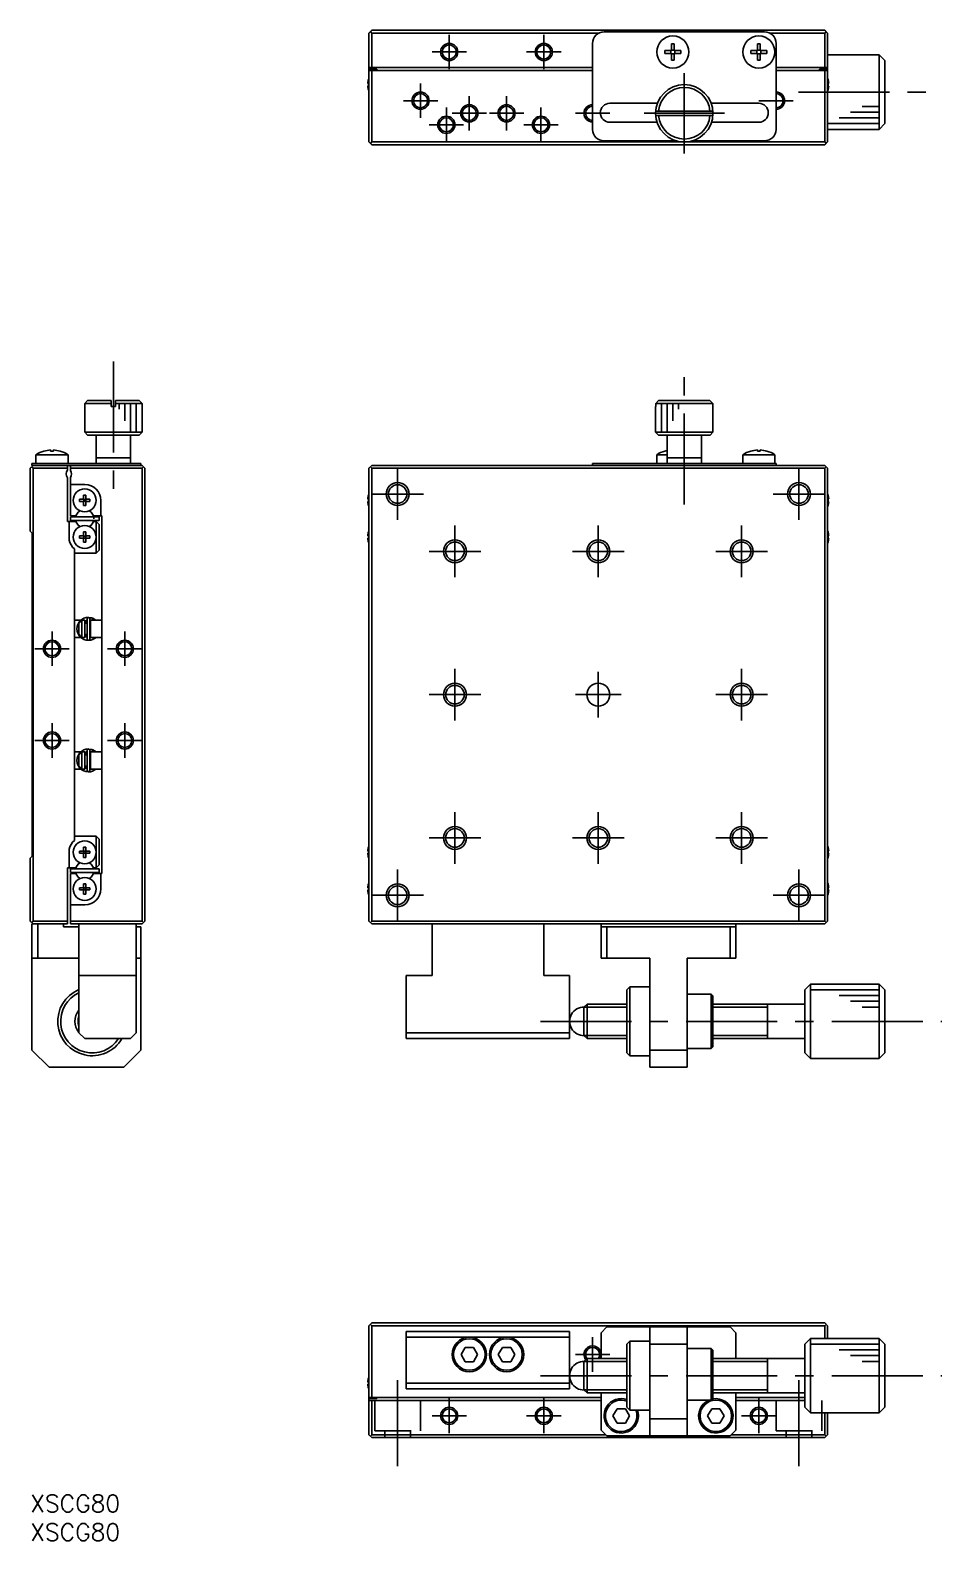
# Model space of a CAD drawing. Extents: x 0 to 332, y -8 to 256.
# Drawn here: x 0 to 159, y -8 to 255.5 of the extents above; entities that cross this region are included whole.
import ezdxf

# ---------------------------------------------------------------- set-up
doc = ezdxf.new("R2010")
doc.units = 0
doc.header["$LTSCALE"] = 0.5
doc.linetypes.add('CENTER', pattern=[50.8, 31.75, -6.35, 6.35, -6.35])
doc.linetypes.add('DASHED', pattern=[19.05, 12.7, -6.35])
for name, color, linetype in [('MSM_CENTER', 1, 'CENTER'), ('MSM_CONTINUOUS', 7, 'CONTINUOUS'), ('MSM_DASHED', 4, 'DASHED'), ('MSM_NARROW', 5, 'CONTINUOUS'), ('MSM_PART_NUMBER', 7, 'CONTINUOUS')]:
    doc.layers.add(name, color=color, linetype=linetype)
doc.styles.get("Standard").update_dxf_attribs({"font": 'txt.shx', "height": 3, "bigfont": 'bigfont.shx'})

# ---------------------------------------------------------------- blocks, each defined once
blk = doc.blocks.new('*U2')
at = {"layer": 'MSM_PART_NUMBER'}
blk.add_text('XSCG80', height=3, dxfattribs=at).set_placement((0, -3))
blk = doc.blocks.new('*U3')
at = {"layer": 'MSM_PART_NUMBER'}
blk.add_text('XSCG80', height=3, dxfattribs=at).set_placement((0, -8))

msp = doc.modelspace()

# ---------------------------------------------------------------- linework, layer by layer
at = {"layer": 'MSM_CENTER'}
for p, q in [((73.072193, 248.745428), (73.072193, 254.745427)), ((89.572193, 248.745428), (89.572193, 254.745427)), ((76.072192, 251.745428), (70.072193, 251.745428)), ((92.572192, 251.745428), (86.572193, 251.745428)), ((114.072192, 234.045428), (114.072192, 248.045428)), ((68.072193, 240.245428), (68.072193, 246.245427)), ((130.072192, 246.245429), (130.072192, 240.245427)), ((71.072192, 243.245428), (65.072193, 243.245428)), ((76.572193, 238.045428), (76.572193, 244.045427)), ((83.072193, 238.045428), (83.072193, 244.045427)), ((98.072193, 238.045428), (98.072193, 244.045427)), ((133.072194, 243.245428), (127.072191, 243.245428)), ((133.977262, 244.745428), (158.977262, 244.745428)), ((72.572193, 236.045428), (72.572193, 242.045427)), ((79.572192, 241.045428), (73.572193, 241.045428)), ((86.072192, 241.045428), (80.072193, 241.045428)), ((89.072193, 236.045428), (89.072193, 242.045427)), ((101.072192, 241.045428), (95.072193, 241.045428)), ((107.072192, 241.045428), (121.072192, 241.045428)), ((75.572192, 239.045428), (69.572193, 239.045428)), ((92.072192, 239.045428), (86.072193, 239.045428)), ((14.5, 197.772714), (14.5, 172.772714)), ((114.072192, 172.772714), (114.072192, 197.772714)), ((64.072194, 170.122709), (64.072194, 179.122712)), ((134.07219, 170.122709), (134.07219, 179.122712)), ((59.572192, 174.622712), (68.572194, 174.622712)), ((129.572188, 174.622712), (138.572193, 174.622712)), ((74.072194, 160.122708), (74.072194, 169.12271)), ((99.072192, 160.122708), (99.072192, 169.12271)), ((124.07219, 160.122708), (124.07219, 169.12271)), ((69.572192, 164.62271), (78.572194, 164.62271)), ((94.57219, 164.62271), (103.572192, 164.62271)), ((119.572188, 164.62271), (128.57219, 164.62271)), ((3.8, 150.622715), (3.8, 144.622714)), ((16.5, 150.622715), (16.5, 144.622714)), ((0.799999, 147.622714), (6.800001, 147.622714)), ((13.499999, 147.622714), (19.500001, 147.622714)), ((74.072194, 135.122712), (74.072194, 144.122714)), ((99.072192, 135.622714), (99.072192, 143.622714)), ((124.07219, 135.122712), (124.07219, 144.122714)), ((69.572192, 139.622714), (78.572194, 139.622714)), ((95.072192, 139.622714), (103.072192, 139.622714)), ((119.572188, 139.622714), (128.57219, 139.622714)), ((3.799998, 128.622715), (3.8, 134.622716)), ((16.499998, 128.622715), (16.5, 134.622716)), ((0.799998, 131.622716), (6.8, 131.622715)), ((13.499998, 131.622716), (19.5, 131.622715)), ((74.072194, 110.122714), (74.072194, 119.122716)), ((99.072192, 110.122714), (99.072192, 119.122716)), ((124.07219, 110.122714), (124.07219, 119.122716)), ((69.572192, 114.622716), (78.572194, 114.622716)), ((94.57219, 114.622716), (103.572192, 114.622716)), ((119.572188, 114.622716), (128.57219, 114.622716)), ((64.072194, 100.122708), (64.072194, 109.12271)), ((134.07219, 100.122708), (134.07219, 109.12271)), ((59.572192, 104.62271), (68.572194, 104.62271)), ((129.572188, 104.62271), (138.572193, 104.62271)), ((88.977262, 82.622714), (158.977262, 82.622714)), ((98.072193, 21.5), (98.072193, 27.499999)), ((101.072192, 24.5), (95.072193, 24.5)), ((64.072192, 20), (64.072192, 5)), ((88.977262, 20.8), (158.977262, 20.8)), ((134.072192, 20), (134.072192, 5)), ((73.072193, 10.8), (73.072193, 16.799999)), ((89.572193, 10.8), (89.572193, 16.799999)), ((127.072193, 10.8), (127.072193, 16.799999)), ((76.072192, 13.8), (70.072193, 13.8)), ((92.572192, 13.8), (86.572193, 13.8)), ((130.072192, 13.8), (124.072193, 13.8))]:
    msp.add_line(p, q, dxfattribs=at)
at = {"layer": 'MSM_CONTINUOUS'}
for p, q in [((59.072192, 255.045428), (59.572192, 255.545428)), ((59.072192, 236.045428), (59.072192, 255.045428)), ((59.572192, 255.045428), (59.322192, 255.295428)), ((59.572192, 255.545428), (138.572192, 255.545428)), ((59.572192, 255.045428), (59.572192, 249.045428)), ((99.200412, 255.045428), (59.572192, 255.045428)), ((98.072192, 253.245428), (98.072192, 238.245428)), ((128.072192, 255.245428), (100.072192, 255.245428)), ((111.812192, 253.144567), (112.332192, 253.144567)), ((111.812192, 252.005428), (111.812192, 253.144567)), ((112.332192, 253.144567), (112.332192, 252.005428)), ((126.812192, 253.144567), (127.332192, 253.144567)), ((126.812192, 252.005428), (126.812192, 253.144567)), ((127.332192, 253.144567), (127.332192, 252.005428)), ((138.572192, 255.045428), (128.943972, 255.045428)), ((130.072192, 253.245428), (130.072192, 238.245428)), ((138.572192, 255.545428), (139.072192, 255.045428)), ((138.822192, 255.295428), (138.572192, 255.045428)), ((138.572192, 249.045428), (138.572192, 255.045428)), ((139.072192, 236.045428), (139.072192, 255.045428)), ((110.673053, 251.485428), (110.673053, 252.005428)), ((110.673053, 252.005428), (111.812192, 252.005428)), ((111.812192, 251.485428), (110.673053, 251.485428)), ((111.74275, 251.485428), (111.74275, 252.005428)), ((111.812192, 252.07487), (112.332192, 252.07487)), ((111.812192, 250.346289), (111.812192, 251.485428)), ((112.332192, 251.415986), (111.812192, 251.415986)), ((112.332192, 252.005428), (113.471331, 252.005428)), ((112.332192, 251.485428), (112.332192, 250.346289)), ((113.471331, 251.485428), (112.332192, 251.485428)), ((112.401634, 252.005428), (112.401634, 251.485428)), ((113.471331, 252.005428), (113.471331, 251.485428)), ((125.673053, 251.485428), (125.673053, 252.005428)), ((125.673053, 252.005428), (126.812192, 252.005428)), ((126.812192, 251.485428), (125.673053, 251.485428)), ((126.74275, 251.485428), (126.74275, 252.005428)), ((126.812192, 252.07487), (127.332192, 252.07487)), ((126.812192, 250.346289), (126.812192, 251.485428)), ((127.332192, 251.415986), (126.812192, 251.415986)), ((127.332192, 252.005428), (128.471331, 252.005428)), ((127.332192, 251.485428), (127.332192, 250.346289)), ((128.471331, 251.485428), (127.332192, 251.485428)), ((127.401634, 252.005428), (127.401634, 251.485428)), ((128.471331, 252.005428), (128.471331, 251.485428)), ((148.072192, 251.245428), (139.072192, 251.245428)), ((149.072192, 250.245428), (148.072192, 251.245428)), ((148.072192, 238.245428), (148.072192, 251.245428)), ((98.072192, 249.045428), (59.072192, 249.045428)), ((59.072192, 248.745428), (60.472192, 248.745428)), ((98.072192, 248.545428), (59.072192, 248.545428)), ((59.572192, 248.545428), (59.572192, 236.045428)), ((60.472192, 248.545428), (60.472192, 248.745428)), ((112.332192, 250.346289), (111.812192, 250.346289)), ((127.332192, 250.346289), (126.812192, 250.346289)), ((139.072192, 249.045428), (130.072192, 249.045428)), ((139.072192, 248.545428), (130.072192, 248.545428)), ((139.072192, 248.745428), (137.672192, 248.745428)), ((137.672192, 248.545428), (137.672192, 248.745428)), ((138.572192, 236.045428), (138.572192, 248.545428)), ((149.072192, 250.245428), (149.072192, 239.245428)), ((58.882333, 246.225428), (59.00267, 246.225428)), ((59.00267, 245.865428), (58.882333, 245.865428)), ((58.998048, 246.934044), (59.00267, 246.93179)), ((59.00267, 245.159067), (58.998048, 245.156812)), ((59.00267, 246.225428), (59.00267, 245.865428)), ((139.141713, 246.93179), (139.146336, 246.934044)), ((139.141713, 246.225428), (139.262051, 246.225428)), ((139.141713, 245.865428), (139.141713, 246.225428)), ((139.262051, 245.865428), (139.141713, 245.865428)), ((139.146336, 245.156812), (139.141713, 245.159067)), ((101.072192, 242.795428), (109.388443, 242.795428)), ((118.75594, 242.795428), (127.072192, 242.795428)), ((119.056166, 241.445428), (109.088217, 241.445428)), ((109.088217, 240.645428), (119.056166, 240.645428)), ((109.318509, 239.495428), (101.072192, 239.495428)), ((127.072192, 239.495428), (118.825875, 239.495428)), ((139.072192, 238.245428), (148.072192, 238.245428)), ((148.072192, 238.245428), (149.072192, 239.245428)), ((59.572192, 235.545428), (59.072192, 236.045428)), ((59.572192, 236.045428), (59.322192, 235.795428)), ((59.572192, 236.045428), (138.572192, 236.045428)), ((138.572192, 235.545428), (59.572192, 235.545428)), ((100.072192, 236.245428), (112.672192, 236.245428)), ((115.472192, 236.245428), (128.072192, 236.245428)), ((138.822192, 235.795428), (138.572192, 236.045428)), ((139.072192, 236.045428), (138.572192, 235.545428)), ((10, 190.922714), (9.5, 190.422714)), ((14.1, 190.422714), (9.5, 190.422714)), ((9.5, 190.422714), (9.5, 185.422714)), ((10, 190.922714), (14.1, 190.922714)), ((14.1, 190.922714), (14.1, 189.922714)), ((14.1, 189.922714), (14.9, 189.922714)), ((14.9, 190.922714), (19, 190.922714)), ((14.9, 189.922714), (14.9, 190.922714)), ((19.5, 190.422714), (14.9, 190.422714)), ((19.5, 190.422714), (19, 190.922714)), ((19.5, 185.422714), (19.5, 190.422714)), ((109.072192, 189.922714), (109.088217, 189.922714)), ((109.072192, 189.922714), (109.072192, 185.422714)), ((109.088217, 190.422714), (109.590005, 190.922714)), ((109.088217, 189.922714), (109.088217, 190.422714)), ((119.056166, 190.422714), (109.088217, 190.422714)), ((109.590005, 190.922714), (118.554379, 190.922714)), ((118.554379, 190.922714), (119.056166, 190.422714)), ((119.056166, 190.422714), (119.056166, 189.922714)), ((119.056166, 189.922714), (119.072192, 189.922714)), ((119.072192, 185.422714), (119.072192, 189.922714)), ((9.5, 185.422714), (10, 184.922714)), ((9.5, 185.422714), (19.5, 185.422714)), ((19, 184.922714), (10, 184.922714)), ((11.5, 184.922714), (11.5, 179.922714)), ((17.5, 179.922714), (17.5, 184.922714)), ((19, 184.922714), (19.5, 185.422714)), ((109.072192, 185.422714), (119.072192, 185.422714)), ((109.072192, 185.422714), (109.572192, 184.922714)), ((118.572192, 184.922714), (109.572192, 184.922714)), ((111.072192, 184.922714), (111.072192, 179.922714)), ((117.072192, 179.922714), (117.072192, 184.922714)), ((118.572192, 184.922714), (119.072192, 185.422714)), ((2.400861, 182.115918), (2.397853, 182.122087)), ((3.54, 182.115918), (3.54, 182.309176)), ((4.06, 182.115918), (3.54, 182.115918)), ((4.06, 182.309176), (4.06, 182.115918)), ((5.202148, 182.122087), (5.19914, 182.115918)), ((110.673053, 182.115918), (110.670044, 182.122087)), ((125.673053, 182.115918), (125.670044, 182.122087)), ((126.812192, 182.115918), (126.812192, 182.309176)), ((127.332192, 182.115918), (126.812192, 182.115918)), ((127.332192, 182.309176), (127.332192, 182.115918)), ((128.474339, 182.122087), (128.471331, 182.115918)), ((0.5, 179.622714), (0, 179.122714)), ((0.5, 179.122714), (0.25, 179.372714)), ((0.3, 179.622714), (0.3, 179.922714)), ((0.3, 179.922714), (19.3, 179.922714)), ((0.3, 179.622714), (19.5, 179.622714)), ((1, 181.465177), (6.6, 181.465177)), ((1, 181.465177), (1, 179.922714)), ((6.5, 179.622714), (6.5, 178.784152)), ((6.6, 179.922714), (6.6, 181.465177)), ((7, 178.722714), (7, 179.622714)), ((17.5, 180.922714), (11.5, 180.922714)), ((19.3, 179.922714), (19.3, 179.622714)), ((20, 179.122714), (19.5, 179.622714)), ((19.75, 179.372714), (19.5, 179.122714)), ((59.572192, 179.622714), (59.072192, 179.122714)), ((59.572192, 179.122714), (59.322192, 179.372714)), ((59.572192, 179.622714), (138.572192, 179.622714)), ((98.072192, 179.622714), (98.072192, 179.922714)), ((98.072192, 179.922714), (130.072192, 179.922714)), ((109.272192, 181.465177), (111.072192, 181.465177)), ((109.272192, 181.465177), (109.272192, 179.922714)), ((117.072192, 180.922714), (111.072192, 180.922714)), ((124.272192, 181.465177), (129.872192, 181.465177)), ((124.272192, 181.465177), (124.272192, 179.922714)), ((129.872192, 179.922714), (129.872192, 181.465177)), ((130.072192, 179.922714), (130.072192, 179.622714)), ((139.072192, 179.122714), (138.572192, 179.622714)), ((138.822192, 179.372714), (138.572192, 179.122714)), ((0, 168.122714), (0, 179.122714)), ((0.5, 179.122714), (0.5, 100.122714)), ((6.5, 179.122714), (0.5, 179.122714)), ((6.5, 169.822714), (6.5, 177.461276)), ((19.5, 179.122714), (7, 179.122714)), ((7, 177.522714), (7, 170.822714)), ((19.5, 100.122714), (19.5, 179.122714)), ((20, 179.122714), (20, 100.122714)), ((59.072192, 100.122714), (59.072192, 179.122714)), ((138.572192, 179.122714), (59.572192, 179.122714)), ((59.572192, 179.122714), (59.572192, 100.122714)), ((138.572192, 100.122714), (138.572192, 179.122714)), ((139.072192, 179.122714), (139.072192, 100.122714)), ((9.55, 176.272714), (7, 176.272714)), ((9.32, 174.409075), (9.68, 174.409075)), ((9.32, 173.702714), (9.32, 174.409075)), ((9.68, 174.409075), (9.68, 173.702714)), ((58.998048, 174.41133), (59.00267, 174.409075)), ((139.141713, 174.409075), (139.146336, 174.41133)), ((8.613639, 173.702714), (9.32, 173.702714)), ((8.613639, 173.342714), (8.613639, 173.702714)), ((9.32, 173.342714), (8.613639, 173.342714)), ((9.330373, 173.692342), (9.32, 173.702714)), ((9.330373, 173.353086), (9.32, 173.342714)), ((9.32, 172.636352), (9.32, 173.342714)), ((9.68, 172.636352), (9.32, 172.636352)), ((9.330373, 173.353086), (9.330373, 173.692342)), ((9.330373, 173.692342), (9.669628, 173.692342)), ((9.669628, 173.353086), (9.330373, 173.353086)), ((9.669628, 173.692342), (9.68, 173.702714)), ((9.669628, 173.692342), (9.669628, 173.353086)), ((9.669628, 173.353086), (9.68, 173.342714)), ((9.68, 173.702714), (10.386362, 173.702714)), ((10.386362, 173.342714), (9.68, 173.342714)), ((9.68, 172.636352), (9.68, 173.342714)), ((10.386362, 173.702714), (10.386362, 173.342714)), ((12.3, 170.822714), (12.3, 173.522714)), ((58.882333, 173.702714), (59.00267, 173.702714)), ((59.00267, 173.342714), (58.882333, 173.342714)), ((59.00267, 172.636352), (58.998048, 172.634098)), ((59.00267, 173.702714), (59.00267, 173.342714)), ((139.141713, 173.342714), (139.141713, 173.702714)), ((139.141713, 173.702714), (139.262051, 173.702714)), ((139.262051, 173.342714), (139.141713, 173.342714)), ((139.146336, 172.634098), (139.141713, 172.636352)), ((7.955588, 169.822714), (6.5, 169.822714)), ((6.8, 169.822714), (6.8, 166.600699)), ((7, 170.822714), (7.955588, 170.822714)), ((7, 170.022714), (7, 170.622714)), ((7, 170.622714), (12, 170.622714)), ((7, 170.022714), (12, 170.022714)), ((7.955588, 170.822714), (8.125185, 171.116464)), ((8.125185, 169.528964), (7.955588, 169.822714)), ((10.874816, 171.116464), (11.044412, 170.822714)), ((11.044412, 169.822714), (10.874816, 169.528964)), ((11.044412, 170.822714), (12.5, 170.822714)), ((11.5, 169.822714), (11.044412, 169.822714)), ((11.5, 169.822714), (12, 169.322714)), ((11.5, 164.322714), (11.5, 169.822714)), ((12, 170.622714), (12, 170.022714)), ((12, 169.322714), (12, 164.822714)), ((12.5, 170.822714), (12.5, 108.422714)), ((0, 168.122714), (0.35, 167.772714)), ((0.35, 167.772714), (0.35, 111.472714)), ((8.613639, 167.302714), (9.32, 167.302714)), ((8.613639, 166.942714), (8.613639, 167.302714)), ((9.32, 166.942714), (8.613639, 166.942714)), ((9.32, 168.009075), (9.68, 168.009075)), ((9.32, 167.302714), (9.32, 168.009075)), ((9.330373, 167.292342), (9.32, 167.302714)), ((9.330373, 166.953086), (9.32, 166.942714)), ((9.32, 166.236352), (9.32, 166.942714)), ((9.68, 166.236352), (9.32, 166.236352)), ((9.330373, 166.953086), (9.330373, 167.292342)), ((9.330373, 167.292342), (9.669628, 167.292342)), ((9.669628, 166.953086), (9.330373, 166.953086)), ((9.669628, 167.292342), (9.68, 167.302714)), ((9.669628, 167.292342), (9.669628, 166.953086)), ((9.669628, 166.953086), (9.68, 166.942714)), ((9.68, 168.009075), (9.68, 167.302714)), ((9.68, 167.302714), (10.386362, 167.302714)), ((10.386362, 166.942714), (9.68, 166.942714)), ((9.68, 166.236352), (9.68, 166.942714)), ((10.386362, 167.302714), (10.386362, 166.942714)), ((58.882333, 167.302714), (59.00267, 167.302714)), ((59.00267, 166.942714), (58.882333, 166.942714)), ((58.998048, 168.01133), (59.00267, 168.009075)), ((59.00267, 166.236352), (58.998048, 166.234098)), ((59.00267, 167.302714), (59.00267, 166.942714)), ((139.141713, 168.009075), (139.146336, 168.01133)), ((139.141713, 166.942714), (139.141713, 167.302714)), ((139.141713, 167.302714), (139.262051, 167.302714)), ((139.262051, 166.942714), (139.141713, 166.942714)), ((139.146336, 166.234098), (139.141713, 166.236352)), ((7.7, 114.201776), (7.7, 165.043652)), ((7.7, 164.322714), (11.5, 164.322714)), ((12, 164.822714), (11.5, 164.322714)), ((9.929735, 152.879401), (9.929735, 149.329401)), ((10.934779, 152.94488), (10.183375, 153.102934)), ((10.370979, 152.948252), (10.369148, 152.947473)), ((10.40428, 152.961378), (10.370979, 152.948252)), ((10.379735, 149.329401), (10.379735, 152.879401)), ((10.438183, 152.972824), (10.40428, 152.961378)), ((10.472605, 152.982562), (10.438183, 152.972824)), ((10.507462, 152.990568), (10.472605, 152.982562)), ((10.542669, 152.996823), (10.507462, 152.990568)), ((10.578139, 153.001312), (10.542669, 152.996823)), ((10.613787, 153.004024), (10.578139, 153.001312)), ((10.649524, 153.004953), (10.613787, 153.004024)), ((10.685263, 153.004095), (10.649524, 153.004953)), ((10.720918, 153.001454), (10.685263, 153.004095)), ((10.756401, 152.997034), (10.720918, 153.001454)), ((10.791626, 152.990847), (10.756401, 152.997034)), ((10.826505, 152.982906), (10.791626, 152.990847)), ((10.860954, 152.973231), (10.826505, 152.982906)), ((10.935139, 152.944732), (10.826777, 152.622702)), ((10.894885, 152.961846), (10.860954, 152.973231)), ((10.926472, 152.949508), (10.894885, 152.961846)), ((10.915306, 152.865024), (10.911176, 152.851636)), ((10.918979, 152.877667), (10.915306, 152.865024)), ((10.922172, 152.88949), (10.918979, 152.877667)), ((10.924866, 152.900421), (10.922172, 152.88949)), ((10.927046, 152.910393), (10.924866, 152.900421)), ((10.925041, 152.949805), (10.927183, 152.949116)), ((11.454355, 152.622883), (10.926, 152.948582)), ((10.928697, 152.919347), (10.927046, 152.910393)), ((10.927183, 152.949116), (10.928796, 152.947175)), ((10.92981, 152.927228), (10.928697, 152.919347)), ((10.928796, 152.947175), (10.929869, 152.943992)), ((10.930378, 152.933989), (10.92981, 152.927228)), ((10.929869, 152.943992), (10.930398, 152.939588)), ((10.930398, 152.939588), (10.930378, 152.933989)), ((10.968329, 152.930301), (10.934779, 152.94488)), ((8.854616, 152.622714), (7.7, 152.622714)), ((8.5, 152.039229), (9, 152.568397)), ((8.5, 150.206199), (8.5, 152.039229)), ((9.5, 152.622714), (9, 152.622714)), ((9, 152.622714), (9, 149.622714)), ((9.499963, 152.510135), (9.929683, 152.639006)), ((9.5, 149.622714), (9.5, 152.622714)), ((9.929735, 152.122714), (9.5, 152.122714)), ((9.7, 152.122714), (9.7, 152.587261)), ((10.379735, 152.279849), (10.499993, 152.508567)), ((10.5, 152.122714), (10.379735, 152.122714)), ((10.5, 152.622714), (10.5, 149.622714)), ((12.5, 152.622714), (10.5, 152.622714)), ((10.823256, 152.636307), (10.816369, 152.622714)), ((10.830242, 152.650539), (10.823256, 152.636307)), ((10.837285, 152.665323), (10.830242, 152.650539)), ((10.844343, 152.680571), (10.837285, 152.665323)), ((10.851372, 152.696189), (10.844343, 152.680571)), ((10.858331, 152.712084), (10.851372, 152.696189)), ((10.865177, 152.72816), (10.858331, 152.712084)), ((10.871869, 152.744318), (10.865177, 152.72816)), ((10.878367, 152.760462), (10.871869, 152.744318)), ((10.88463, 152.776494), (10.878367, 152.760462)), ((10.890622, 152.792317), (10.88463, 152.776494)), ((10.896306, 152.807835), (10.890622, 152.792317)), ((10.901647, 152.822955), (10.896306, 152.807835)), ((10.906614, 152.837584), (10.901647, 152.822955)), ((10.911176, 152.851636), (10.906614, 152.837584)), ((7.7, 149.622714), (8.813382, 149.622714)), ((9, 149.677031), (8.5, 150.206199)), ((9, 149.622714), (9.5, 149.622714)), ((9.5, 150.122714), (9.929735, 150.122714)), ((9.7, 149.622714), (9.7, 150.122714)), ((10.379735, 150.122714), (10.5, 150.122714)), ((10.499956, 149.700261), (10.379735, 149.928953)), ((10.504428, 149.593439), (10.379753, 149.569783)), ((10.5, 149.622714), (12.5, 149.622714)), ((10.611235, 149.622339), (10.504428, 149.593439)), ((10.867885, 149.237177), (10.926472, 149.259294)), ((10.922904, 149.259352), (10.925041, 149.258998)), ((10.925041, 149.258998), (10.924723, 149.259773)), ((10.926472, 149.259294), (10.925041, 149.258998)), ((10.926216, 149.260311), (10.956472, 149.273267)), ((8.80354, 129.622714), (7.7, 129.622714)), ((8.5, 129.039229), (9, 129.568397)), ((9.5, 129.622714), (9, 129.622714)), ((9, 129.622714), (9, 126.622714)), ((9.49995, 129.552067), (9.920454, 129.67669)), ((9.5, 126.622714), (9.5, 129.622714)), ((9.7, 129.622714), (9.685504, 129.622714)), ((9.7, 129.122714), (9.7, 129.622714)), ((9.920506, 129.917085), (9.920506, 126.367085)), ((10.9591, 129.967984), (10.174147, 130.140618)), ((10.36175, 129.985935), (10.359919, 129.985157)), ((10.395051, 129.999062), (10.36175, 129.985935)), ((10.370506, 126.367085), (10.370506, 129.917085)), ((10.370506, 129.317533), (10.499969, 129.552239)), ((10.428955, 130.010507), (10.395051, 129.999062)), ((10.463377, 130.020245), (10.428955, 130.010507)), ((10.498234, 130.028251), (10.463377, 130.020245)), ((10.533441, 130.034506), (10.498234, 130.028251)), ((10.5, 129.622714), (10.5, 126.622714)), ((12.5, 129.622714), (10.5, 129.622714)), ((10.568911, 130.038995), (10.533441, 130.034506)), ((10.604558, 130.041707), (10.568911, 130.038995)), ((10.640295, 130.042636), (10.604558, 130.041707)), ((10.676035, 130.041779), (10.640295, 130.042636)), ((10.71169, 130.039137), (10.676035, 130.041779)), ((10.747173, 130.034718), (10.71169, 130.039137)), ((10.782397, 130.02853), (10.747173, 130.034718)), ((10.817276, 130.02059), (10.782397, 130.02853)), ((10.793627, 129.635085), (10.786597, 129.622714)), ((10.800933, 129.648536), (10.793627, 129.635085)), ((10.92591, 129.982416), (10.797092, 129.622684)), ((10.80846, 129.662968), (10.800933, 129.648536)), ((10.816152, 129.678273), (10.80846, 129.662968)), ((10.82395, 129.694335), (10.816152, 129.678273)), ((10.851725, 130.010915), (10.817276, 130.02059)), ((10.831798, 129.711035), (10.82395, 129.694335)), ((10.839635, 129.728248), (10.831798, 129.711035)), ((10.847403, 129.745845), (10.839635, 129.728248)), ((10.855045, 129.763694), (10.847403, 129.745845)), ((10.885657, 129.999529), (10.851725, 130.010915)), ((10.862502, 129.781663), (10.855045, 129.763694)), ((10.86972, 129.799616), (10.862502, 129.781663)), ((10.876645, 129.817419), (10.86972, 129.799616)), ((10.883224, 129.834939), (10.876645, 129.817419)), ((10.889408, 129.852046), (10.883224, 129.834939)), ((10.917244, 129.987192), (10.885657, 129.999529)), ((10.895151, 129.868611), (10.889408, 129.852046)), ((10.900411, 129.88451), (10.895151, 129.868611)), ((10.905147, 129.899625), (10.900411, 129.88451)), ((10.909325, 129.913841), (10.905147, 129.899625)), ((10.912913, 129.927054), (10.909325, 129.913841)), ((10.915884, 129.939164), (10.912913, 129.927054)), ((10.915812, 129.987488), (10.918162, 129.986644)), ((10.918216, 129.950081), (10.915884, 129.939164)), ((11.487978, 129.622866), (10.916772, 129.986265)), ((10.918162, 129.986644), (10.919855, 129.984251)), ((10.919891, 129.959723), (10.918216, 129.950081)), ((10.919855, 129.984251), (10.92088, 129.980327)), ((10.920898, 129.968017), (10.919891, 129.959723)), ((10.92088, 129.980327), (10.921229, 129.974903)), ((10.921229, 129.974903), (10.920898, 129.968017)), ((7.7, 126.622714), (8.847461, 126.622714)), ((8.5, 127.206199), (8.5, 129.039229)), ((9, 126.677031), (8.5, 127.206199)), ((9, 126.622714), (9.5, 126.622714)), ((9.920506, 129.122714), (9.5, 129.122714)), ((9.5, 127.122714), (9.920506, 127.122714)), ((9.7, 126.656817), (9.7, 127.122714)), ((10.5, 129.122714), (10.370506, 129.122714)), ((10.370506, 127.122714), (10.5, 127.122714)), ((10.49996, 126.731937), (10.370506, 126.966637)), ((10.500014, 126.632251), (10.370524, 126.607466)), ((10.5, 126.622714), (12.5, 126.622714)), ((10.858657, 126.27486), (10.917244, 126.296977)), ((10.913676, 126.297036), (10.915812, 126.296681)), ((10.915812, 126.296681), (10.915494, 126.297457)), ((10.917244, 126.296977), (10.915812, 126.296681)), ((10.916987, 126.297994), (10.947243, 126.310951)), ((7.7, 114.922714), (11.5, 114.922714)), ((11.5, 114.922714), (12, 114.422714)), ((11.5, 109.422714), (11.5, 114.922714)), ((12, 114.422714), (12, 109.922714)), ((0.35, 111.472714), (0, 111.122714)), ((0, 100.122714), (0, 111.122714)), ((6.8, 109.422714), (6.8, 112.644729)), ((8.613639, 112.302714), (9.32, 112.302714)), ((8.613639, 111.942714), (8.613639, 112.302714)), ((9.32, 111.942714), (8.613639, 111.942714)), ((9.32, 113.009075), (9.68, 113.009075)), ((9.32, 112.302714), (9.32, 113.009075)), ((9.330373, 112.292342), (9.32, 112.302714)), ((9.330373, 111.953086), (9.32, 111.942714)), ((9.32, 111.236352), (9.32, 111.942714)), ((9.68, 111.236352), (9.32, 111.236352)), ((9.330373, 111.953086), (9.330373, 112.292342)), ((9.330373, 112.292342), (9.669628, 112.292342)), ((9.669628, 111.953086), (9.330373, 111.953086)), ((9.669628, 112.292342), (9.68, 112.302714)), ((9.669628, 112.292342), (9.669628, 111.953086)), ((9.669628, 111.953086), (9.68, 111.942714)), ((9.68, 113.009075), (9.68, 112.302714)), ((9.68, 112.302714), (10.386362, 112.302714)), ((10.386362, 111.942714), (9.68, 111.942714)), ((9.68, 111.236352), (9.68, 111.942714)), ((10.386362, 112.302714), (10.386362, 111.942714)), ((58.882333, 112.302714), (59.00267, 112.302714)), ((59.00267, 111.942714), (58.882333, 111.942714)), ((58.998048, 113.01133), (59.00267, 113.009075)), ((59.00267, 111.236352), (58.998048, 111.234098)), ((59.00267, 112.302714), (59.00267, 111.942714)), ((139.141713, 113.009075), (139.146336, 113.01133)), ((139.141713, 111.942714), (139.141713, 112.302714)), ((139.141713, 112.302714), (139.262051, 112.302714)), ((139.262051, 111.942714), (139.141713, 111.942714)), ((139.146336, 111.234098), (139.141713, 111.236352)), ((7.955588, 109.422714), (6.5, 109.422714)), ((6.5, 109.422714), (6.5, 99.622714)), ((7, 109.222714), (12, 109.222714)), ((7, 109.222714), (7, 108.622714)), ((7, 108.622714), (12, 108.622714)), ((7, 108.422714), (7.955588, 108.422714)), ((7, 99.622714), (7, 108.422714)), ((8.125185, 109.716464), (7.955588, 109.422714)), ((7.955588, 108.422714), (8.125185, 108.128964)), ((11.044412, 109.422714), (10.874816, 109.716464)), ((10.874816, 108.128964), (11.044412, 108.422714)), ((11.5, 109.422714), (11.044412, 109.422714)), ((11.044412, 108.422714), (12.5, 108.422714)), ((12, 109.922714), (11.5, 109.422714)), ((12, 108.622714), (12, 109.222714)), ((12.3, 108.422714), (12.3, 105.722714)), ((8.613639, 105.902714), (9.32, 105.902714)), ((8.613639, 105.542714), (8.613639, 105.902714)), ((9.32, 105.542714), (8.613639, 105.542714)), ((9.32, 106.609075), (9.68, 106.609075)), ((9.32, 105.902714), (9.32, 106.609075)), ((9.330373, 105.892342), (9.32, 105.902714)), ((9.330373, 105.553086), (9.32, 105.542714)), ((9.32, 104.836352), (9.32, 105.542714)), ((9.330373, 105.553086), (9.330373, 105.892342)), ((9.330373, 105.892342), (9.669628, 105.892342)), ((9.669628, 105.553086), (9.330373, 105.553086)), ((9.669628, 105.892342), (9.68, 105.902714)), ((9.669628, 105.892342), (9.669628, 105.553086)), ((9.669628, 105.553086), (9.68, 105.542714)), ((9.68, 106.609075), (9.68, 105.902714)), ((9.68, 105.902714), (10.386362, 105.902714)), ((10.386362, 105.542714), (9.68, 105.542714)), ((9.68, 104.836352), (9.68, 105.542714)), ((10.386362, 105.902714), (10.386362, 105.542714)), ((58.882333, 105.902714), (59.00267, 105.902714)), ((59.00267, 105.542714), (58.882333, 105.542714)), ((58.998048, 106.61133), (59.00267, 106.609075)), ((59.00267, 105.902714), (59.00267, 105.542714)), ((139.141713, 106.609075), (139.146336, 106.61133)), ((139.141713, 105.542714), (139.141713, 105.902714)), ((139.141713, 105.902714), (139.262051, 105.902714)), ((139.262051, 105.542714), (139.141713, 105.542714)), ((9.55, 102.972714), (7, 102.972714)), ((9.68, 104.836352), (9.32, 104.836352)), ((59.00267, 104.836352), (58.998048, 104.834098)), ((139.146336, 104.834098), (139.141713, 104.836352)), ((0, 100.122714), (0.5, 99.622714)), ((0.25, 99.872714), (0.5, 100.122714)), ((6.5, 99.622714), (0.3, 99.622714)), ((0.3, 77.622714), (0.3, 99.622714)), ((0.5, 100.122714), (6.5, 100.122714)), ((1.3, 99.622714), (1.3, 93.622714)), ((5.8, 99.122714), (5.8, 99.622714)), ((8.5, 99.122714), (5.8, 99.122714)), ((7, 100.122714), (19.5, 100.122714)), ((19.5, 99.622714), (7, 99.622714)), ((8.5, 80.622714), (8.5, 99.622714)), ((18.5, 99.622714), (18.5, 80.622714)), ((18.5, 99.122714), (19.3, 99.122714)), ((19.3, 99.122714), (19.3, 77.622714)), ((19.5, 100.122714), (19.75, 99.872714)), ((20, 100.122714), (19.5, 99.622714)), ((59.072192, 100.122714), (59.572192, 99.622714)), ((59.572192, 100.122714), (59.322192, 99.872714)), ((59.572192, 100.122714), (138.572192, 100.122714)), ((138.572192, 99.622714), (59.572192, 99.622714)), ((70.072192, 99.622714), (70.072192, 90.622714)), ((89.572192, 90.622714), (89.572192, 99.622714)), ((99.572192, 93.622714), (99.572192, 99.622714)), ((123.072192, 99.122714), (99.572192, 99.122714)), ((100.572192, 99.122714), (100.572192, 93.622714)), ((122.072192, 93.622714), (122.072192, 99.122714)), ((123.072192, 99.622714), (123.072192, 93.622714)), ((138.822192, 99.872714), (138.572192, 100.122714)), ((138.572192, 99.622714), (139.072192, 100.122714)), ((8.5, 93.622714), (0.3, 93.622714)), ((19.3, 93.622714), (18.5, 93.622714)), ((99.572192, 93.622714), (108.072192, 93.622714)), ((108.072192, 74.622714), (108.072192, 93.622714)), ((114.572192, 93.622714), (114.572192, 74.622714)), ((114.572192, 93.622714), (123.072192, 93.622714)), ((18.5, 90.622714), (8.5, 90.622714)), ((70.072192, 90.622714), (65.572192, 90.622714)), ((65.572192, 79.622714), (65.572192, 90.622714)), ((94.072192, 90.622714), (89.572192, 90.622714)), ((94.072192, 90.622714), (94.072192, 79.622714)), ((104.572192, 88.622714), (104.072192, 88.122714)), ((104.072192, 77.122714), (104.072192, 88.122714)), ((104.572192, 88.622714), (104.572192, 76.622714)), ((108.072192, 88.622714), (104.572192, 88.622714)), ((118.772192, 87.372714), (114.572192, 87.372714)), ((118.772192, 77.872714), (118.772192, 87.372714)), ((119.072192, 87.072714), (118.772192, 87.372714)), ((119.072192, 87.072714), (119.072192, 78.172714)), ((136.072192, 89.122714), (135.072192, 88.122714)), ((135.072192, 77.122714), (135.072192, 88.122714)), ((136.072192, 89.122714), (136.072192, 76.122714)), ((148.072192, 89.122714), (136.072192, 89.122714)), ((149.072192, 88.122714), (148.072192, 89.122714)), ((148.072192, 76.122714), (148.072192, 89.122714)), ((149.072192, 88.122488), (149.072192, 77.122714)), ((96.572192, 85.081214), (97.113692, 85.622714)), ((96.572192, 85.081214), (96.572192, 80.164214)), ((97.113692, 85.622714), (97.113692, 79.622714)), ((104.072192, 85.622714), (97.113692, 85.622714)), ((135.072192, 85.622714), (119.072211, 85.622714)), ((128.572192, 79.622709), (128.572192, 85.622719)), ((8.5, 80.622714), (9.5, 79.622714)), ((9.5, 79.622714), (17.5, 79.622714)), ((17.5, 79.622714), (18.5, 80.622714)), ((65.572192, 80.622714), (94.072192, 80.622714)), ((94.072192, 79.622714), (65.572192, 79.622714)), ((97.113692, 79.622714), (96.572192, 80.164214)), ((104.072192, 79.622714), (97.113692, 79.622714)), ((119.072211, 79.622714), (135.072192, 79.622714)), ((0.3, 77.622714), (3.3, 74.622714)), ((16.3, 74.622714), (19.3, 77.622714)), ((104.072192, 77.122714), (104.572192, 76.622714)), ((104.572192, 76.622714), (108.072192, 76.622714)), ((108.072192, 77.622714), (114.572192, 77.622714)), ((114.572192, 77.872714), (118.772192, 77.872714)), ((118.772192, 77.872714), (119.072192, 78.172714)), ((135.072192, 77.122714), (136.072192, 76.122714)), ((148.072192, 76.122714), (149.072192, 77.122714)), ((16.3, 74.622714), (3.3, 74.622714)), ((114.572192, 74.622714), (108.072192, 74.622714)), ((136.072192, 76.122714), (148.072192, 76.122714)), ((59.572192, 30), (59.072192, 29.5)), ((59.072192, 29.5), (59.072192, 10.5)), ((59.322192, 29.75), (59.572192, 29.5)), ((59.572192, 30), (138.572192, 30)), ((59.572192, 29.5), (59.572192, 17)), ((138.572192, 29.5), (59.572192, 29.5)), ((100.572192, 29.3), (99.572192, 28.3)), ((100.572192, 29.3), (122.072192, 29.3)), ((108.072192, 10.3), (108.072192, 29.3)), ((114.572192, 29.3), (114.572192, 10.3)), ((123.072192, 28.3), (122.072192, 29.3)), ((139.072192, 29.5), (138.572192, 30)), ((138.572192, 29.5), (138.822192, 29.75)), ((138.572192, 27.3), (138.572192, 29.5)), ((139.072192, 29.5), (139.072192, 27.3)), ((65.572192, 28.5), (94.072192, 28.5)), ((65.572192, 18.5), (65.572192, 28.5)), ((94.072192, 27.5), (65.572192, 27.5)), ((94.072192, 28.5), (94.072192, 18.5)), ((99.572192, 23.8), (99.572192, 28.3)), ((104.572192, 26.8), (104.072192, 26.3)), ((104.572192, 26.8), (104.572192, 14.8)), ((108.072192, 26.8), (104.572192, 26.8)), ((123.072192, 28.3), (123.072192, 23.8)), ((136.072192, 27.3), (135.072192, 26.3)), ((148.072192, 27.3), (136.072192, 27.3)), ((136.072192, 27.3), (136.072192, 14.3)), ((148.072192, 14.3), (148.072192, 27.3)), ((149.072192, 26.3), (148.072192, 27.3)), ((75.128816, 24.5), (75.850504, 25.75)), ((75.850504, 23.25), (75.128816, 24.5)), ((75.850504, 25.75), (77.29388, 25.75)), ((77.29388, 25.75), (78.015567, 24.5)), ((78.015567, 24.5), (77.29388, 23.25)), ((81.628816, 24.5), (82.350504, 25.75)), ((82.350504, 23.25), (81.628816, 24.5)), ((82.350504, 25.75), (83.79388, 25.75)), ((83.79388, 25.75), (84.515567, 24.5)), ((84.515567, 24.5), (83.79388, 23.25)), ((96.572192, 23.2585), (97.113692, 23.8)), ((97.113692, 23.8), (97.113692, 17.8)), ((104.072192, 23.8), (97.113692, 23.8)), ((104.072192, 15.3), (104.072192, 26.3)), ((114.572192, 26.3), (108.072192, 26.3)), ((118.772192, 25.55), (114.572192, 25.55)), ((118.772192, 16.55), (118.772192, 25.55)), ((119.072192, 25.25), (118.772192, 25.55)), ((119.072192, 25.25), (119.072192, 16.55)), ((135.072192, 23.8), (119.072192, 23.8)), ((128.572192, 17.799995), (128.572192, 23.800005)), ((135.072192, 15.3), (135.072192, 26.3)), ((149.072192, 26.3), (149.072192, 15.3)), ((77.29388, 23.25), (75.850504, 23.25)), ((83.79388, 23.25), (82.350504, 23.25)), ((96.572192, 23.2585), (96.572192, 18.3415)), ((58.882333, 19.68), (59.00267, 19.68)), ((59.00267, 19.32), (58.882333, 19.32)), ((58.998048, 20.388616), (59.00267, 20.386361)), ((59.00267, 18.613638), (58.998048, 18.611384)), ((59.00267, 19.68), (59.00267, 19.32)), ((65.572192, 19.5), (94.072192, 19.5)), ((94.072192, 18.5), (65.572192, 18.5)), ((99.572192, 17), (59.072192, 17)), ((59.072192, 16.8), (60.472192, 16.8)), ((99.572192, 16.5), (59.072192, 16.5)), ((59.572192, 16.5), (59.572192, 10.5)), ((60.472192, 17), (60.472192, 16.8)), ((97.113692, 17.8), (96.572192, 18.3415)), ((104.072192, 17.8), (97.113692, 17.8)), ((99.572192, 11.3), (99.572192, 17.8)), ((119.072192, 16.55), (114.572192, 16.55)), ((119.072192, 17.8), (135.072192, 17.8)), ((123.072192, 17.8), (123.072192, 11.3)), ((123.072192, 17), (135.072192, 17)), ((135.072192, 16.5), (123.072192, 16.5)), ((101.628816, 13.8), (102.350504, 15.05)), ((102.350504, 12.55), (101.628816, 13.8)), ((102.350504, 15.05), (103.79388, 15.05)), ((103.79388, 15.05), (104.515567, 13.8)), ((104.515567, 13.8), (103.79388, 12.55)), ((104.072192, 15.3), (104.572192, 14.8)), ((104.572192, 14.8), (108.072192, 14.8)), ((108.072192, 13.3), (114.572192, 13.3)), ((118.128816, 13.8), (118.850504, 15.05)), ((118.850504, 12.55), (118.128816, 13.8)), ((118.850504, 15.05), (120.29388, 15.05)), ((120.29388, 15.05), (121.015567, 13.8)), ((121.015567, 13.8), (120.29388, 12.55)), ((135.072192, 15.3), (136.072192, 14.3)), ((136.072192, 14.3), (148.072192, 14.3)), ((138.572192, 10.5), (138.572192, 14.3)), ((139.072192, 14.3), (139.072192, 10.5)), ((148.072192, 14.3), (149.072192, 15.3)), ((99.572192, 11.3), (100.572192, 10.3)), ((103.79388, 12.55), (102.350504, 12.55)), ((120.29388, 12.55), (118.850504, 12.55)), ((122.072192, 10.3), (123.072192, 11.3)), ((59.572192, 10), (59.072192, 10.5)), ((59.322192, 10.25), (59.572192, 10.5)), ((59.572192, 10.5), (100.372192, 10.5)), ((138.572192, 10), (59.572192, 10)), ((122.072192, 10.3), (100.572192, 10.3)), ((122.272192, 10.5), (138.572192, 10.5)), ((138.572192, 10.5), (138.822192, 10.25)), ((139.072192, 10.5), (138.572192, 10))]:
    msp.add_line(p, q, dxfattribs=at)
for centre, radius in [((112.072192, 251.745428), 2.8), ((127.072192, 251.745428), 2.8), ((73.072192, 251.745428), 1.2295), ((89.572192, 251.745428), 1.2295), ((114.072192, 241.045428), 5), ((68.072192, 243.245428), 1.2295), ((72.572192, 239.045428), 1.2295), ((76.572192, 241.045428), 1.2295), ((83.072192, 241.045428), 1.2295), ((89.072192, 239.045428), 1.2295), ((9.5, 173.522714), 2), ((64.072193, 174.622712), 1.621), ((134.072189, 174.622712), 1.621), ((9.5, 167.122714), 2), ((74.072194, 164.622709), 1.621), ((99.072191, 164.62271), 1.621), ((124.072189, 164.62271), 1.621), ((3.8, 147.622714), 1.2295), ((16.5, 147.622714), 1.2295), ((74.072194, 139.622713), 1.621), ((99.072192, 139.622714), 2), ((124.07219, 139.622713), 1.621), ((3.799999, 131.622716), 1.2295), ((16.499999, 131.622716), 1.2295), ((74.072194, 114.622715), 1.621), ((99.072191, 114.622716), 1.621), ((124.072189, 114.622716), 1.621), ((9.5, 112.122714), 2), ((9.5, 105.722714), 2), ((64.072194, 104.622709), 1.621), ((134.07219, 104.622709), 1.621), ((76.572192, 24.5), 3), ((76.572192, 24.5), 2.75), ((83.072192, 24.5), 3), ((83.072192, 24.5), 2.75), ((119.572192, 13.8), 2.75), ((73.072192, 13.8), 1.2295), ((89.572192, 13.8), 1.2295), ((127.072192, 13.8), 1.2295)]:
    msp.add_circle(centre, radius, dxfattribs=at)
for centre, radius, start, end in [((100.072192, 253.245428), 2, 90, 180), ((128.072192, 253.245428), 2, 0, 90), ((62.072192, 246.045428), 3.194933, 163.893288, 176.770291), ((62.072192, 246.045428), 3.194933, 183.229709, 196.106712), ((62.072192, 246.045428), 3.2, 159.635865, 163.877467), ((62.072192, 246.045428), 3.2, 196.122533, 200.364135), ((114.072192, 241.045428), 4.5, 5.099689, 174.900311), ((136.072192, 246.045428), 3.2, 16.122533, 20.364135), ((136.072192, 246.045428), 3.2, 339.635865, 343.877467), ((136.072192, 246.045428), 3.194933, 3.229709, 16.106712), ((136.072192, 246.045428), 3.194933, 343.893288, 356.770291), ((101.072192, 241.145428), 1.65, 90, 270), ((127.072192, 241.145428), 1.65, 270, 90), ((130.072192, 243.245428), 1.2295, 270, 90), ((98.072192, 241.045428), 1.2295, 90, 270), ((114.072192, 241.045428), 4.5, 185.099689, 354.900311), ((100.072192, 238.245428), 2, 180, 270), ((128.072192, 238.245428), 2, 270, 0), ((3.8, 177.322714), 5, 106.285843, 124.055798), ((3.8, 177.322714), 4.993235, 92.984767, 106.272555), ((3.8, 177.322714), 4.993235, 73.727445, 87.015233), ((3.8, 177.322714), 5, 55.944202, 73.714157), ((112.072192, 177.322714), 5, 106.285843, 124.055798), ((112.072192, 177.322714), 4.993235, 101.552804, 106.272555), ((127.072192, 177.322714), 5, 106.285843, 124.055798), ((127.072192, 177.322714), 4.993235, 92.984767, 106.272555), ((127.072192, 177.322714), 4.993235, 73.727445, 87.015233), ((127.072192, 177.322714), 5, 55.944202, 73.714157), ((7.25, 178.122714), 1, 138.590378, 221.409622), ((6.2, 178.122714), 1, 323.130102, 36.869898), ((9.55, 173.522714), 2.75, 0, 90), ((62.072192, 173.522714), 3.194933, 163.893288, 176.770291), ((62.072192, 173.522714), 3.2, 159.635865, 163.877467), ((136.072192, 173.522714), 3.2, 16.122533, 20.364135), ((136.072192, 173.522714), 3.194933, 3.229709, 16.106712), ((9.5, 170.322714), 1.5875, 135, 150), ((9.615, 170.207904), 1.75, 121.886504, 135.004406), ((9.5, 170.322713), 1.5875, 120.433182, 134.999975), ((9.5, 170.322713), 1.5875, 0, 59.56681233), ((9.385, 170.207904), 1.75, 44.995594, 58.113496), ((62.072192, 173.522714), 3.194933, 183.229709, 196.106712), ((62.072192, 173.522714), 3.2, 196.122533, 200.364135), ((136.072192, 173.522714), 3.2, 339.635865, 343.877467), ((136.072192, 173.522714), 3.194933, 343.893288, 356.770291), ((9.5, 170.322713), 1.5875, 149.999969, 169.10691), ((9.5, 170.322713), 1.5875, 190.893022, 209.999969), ((9.5, 170.322714), 1.5875, 210, 225), ((9.5, 170.322713), 1.5875, 224.999975, 239.566737), ((9.615, 170.437524), 1.75, 224.995594, 238.113496), ((9.5, 170.322713), 1.5875, 300.433263, 349.1069088), ((9.385, 170.437524), 1.75, 301.886504, 315.004406), ((9.5, 167.122714), 2.75, 190.942499, 229.114807), ((62.072192, 167.122714), 3.194933, 163.893288, 176.770291), ((62.072192, 167.122714), 3.194933, 183.229709, 196.106712), ((62.072192, 167.122714), 3.2, 159.635865, 163.877467), ((62.072192, 167.122714), 3.2, 196.122533, 200.364135), ((136.072192, 167.122714), 3.2, 16.122533, 20.364135), ((136.072192, 167.122714), 3.2, 339.635865, 343.877467), ((136.072192, 167.122714), 3.194933, 3.229709, 16.106712), ((136.072192, 167.122714), 3.194933, 343.893288, 356.770291), ((10.154773, 151.104446), 1.998762, 90.738023, 269.187021), ((10.154735, 152.879401), 0.225, 0, 180), ((10.154735, 149.329401), 0.225, 180, 0), ((10.153306, 151.108168), 2.002574, 270.859394, 312.103214), ((10.145545, 128.142129), 1.998762, 90.738023, 269.187021), ((10.145506, 129.917085), 0.225, 0, 180), ((10.143911, 128.146734), 2.00346, 270.863794, 310.459737), ((10.145506, 126.367085), 0.225, 180, 0), ((9.5, 112.122714), 2.75, 130.885193, 169.057501), ((62.072192, 112.122714), 3.194933, 163.893288, 176.770291), ((62.072192, 112.122714), 3.194933, 183.229709, 196.106712), ((62.072192, 112.122714), 3.2, 159.635865, 163.877467), ((62.072192, 112.122714), 3.2, 196.122533, 200.364135), ((136.072192, 112.122714), 3.2, 16.122533, 20.364135), ((136.072192, 112.122714), 3.2, 339.635865, 343.877467), ((136.072192, 112.122714), 3.194933, 3.229709, 16.106712), ((136.072192, 112.122714), 3.194933, 343.893288, 356.770291), ((9.5, 108.922715), 1.5875, 120.433263, 169.10694625), ((9.5, 108.922715), 1.5875, 190.89304, 210), ((9.5, 108.922715), 1.5875, 210.000031, 239.566818), ((9.615, 108.807904), 1.75, 121.886504, 135.004406), ((9.5, 108.922715), 1.5875, 44.999975, 59.566737), ((9.385, 108.807904), 1.75, 44.995594, 58.113496), ((9.5, 108.922714), 1.5875, 30, 45), ((9.5, 108.922714), 1.5875, 315, 330), ((9.5, 108.922715), 1.5875, 10.89309, 30), ((9.5, 108.922715), 1.5875, 329.999969, 349.10696), ((9.615, 109.037524), 1.75, 224.995594, 238.113496), ((9.55, 105.722714), 2.75, 270, 0), ((9.5, 108.922715), 1.5875, 300.433182, 314.999975), ((9.385, 109.037524), 1.75, 301.886504, 315.004406), ((62.072192, 105.722714), 3.194933, 163.893288, 176.770291), ((62.072192, 105.722714), 3.194933, 183.229709, 196.106712), ((62.072192, 105.722714), 3.2, 159.635865, 163.877467), ((136.072192, 105.722714), 3.2, 16.122533, 20.364135), ((136.072192, 105.722714), 3.194933, 3.229709, 16.106712), ((136.072192, 105.722714), 3.194933, 343.893288, 356.770291), ((62.072192, 105.722714), 3.2, 196.122533, 200.364135), ((136.072192, 105.722714), 3.2, 339.635865, 343.877467), ((10.8, 82.622714), 6, 112.54031, 330), ((10.8, 82.622714), 5.5, 114.719851, 326.944269), ((10.8, 82.622714), 3, 140.05549481, 219.94450519), ((96.572192, 82.622714), 2.5, 89.05661378, 270.94338622), ((98.072192, 24.5), 1.2295, 325.29598534, 216.45026647), ((96.572192, 20.8), 2.5, 89.05661378, 270.94338622), ((62.072192, 19.5), 3.194933, 163.893288, 176.770291), ((62.072192, 19.5), 3.194933, 183.229709, 196.106712), ((62.072192, 19.5), 3.2, 159.635865, 163.877467), ((62.072192, 19.5), 3.2, 196.122533, 200.364135), ((103.072192, 13.8), 3, 70.528779, 19.471221), ((103.072192, 13.8), 2.75, 68.676314, 21.323686), ((119.572192, 13.8), 3, 113.556464, 99.594068)]:
    msp.add_arc(centre, radius, start, end, dxfattribs=at)
at = {"layer": 'MSM_DASHED'}
for p, q in [((60.072192, 16.5), (60.072192, 11.2)), ((68.072192, 11.2), (68.072192, 16.5)), ((130.072192, 16.5), (130.072192, 11.2)), ((138.072192, 11.2), (138.072192, 16.5)), ((60.072192, 11.2), (68.072192, 11.2)), ((61.822192, 11.2), (61.822192, 10)), ((66.322192, 10), (66.322192, 11.2)), ((130.072192, 11.2), (138.072192, 11.2)), ((131.822192, 11.2), (131.822192, 10)), ((136.322192, 10), (136.322192, 11.2))]:
    msp.add_line(p, q, dxfattribs=at)
at = {"layer": 'MSM_NARROW'}
for p, q in [((141.072192, 240.245428), (148.072192, 240.245428)), ((143.072192, 241.245428), (148.072192, 241.245428)), ((145.072192, 242.245428), (148.072192, 242.245428)), ((139.072192, 239.245428), (148.072192, 239.245428)), ((15.5, 189.422714), (15.5, 190.422714)), ((16.5, 187.422714), (16.5, 190.422714)), ((17.5, 185.422714), (17.5, 190.422714)), ((18.5, 185.422714), (18.5, 190.422714)), ((110.072192, 190.422714), (110.072192, 185.422714)), ((111.072192, 190.422714), (111.072192, 185.422714)), ((112.072192, 190.422714), (112.072192, 187.422714)), ((113.072192, 190.422714), (113.072192, 189.422714)), ((148.072192, 88.122714), (136.072192, 88.122714)), ((148.072192, 87.122714), (141.072192, 87.122714)), ((104.072192, 85.081214), (96.572192, 85.081214)), ((128.572192, 85.081214), (119.072192, 85.081214)), ((148.072192, 86.122714), (143.072192, 86.122714)), ((148.072192, 85.122714), (145.072192, 85.122714)), ((104.072192, 80.164214), (96.572192, 80.164214)), ((128.572192, 80.164214), (119.072192, 80.164214)), ((148.072192, 26.3), (136.072192, 26.3)), ((148.072192, 25.3), (141.072192, 25.3)), ((148.072192, 24.3), (143.072192, 24.3)), ((104.072192, 23.2585), (96.572192, 23.2585)), ((128.572192, 23.2585), (119.072192, 23.2585)), ((148.072192, 23.3), (145.072192, 23.3)), ((104.072192, 18.3415), (96.572192, 18.3415)), ((128.572192, 18.3415), (119.072192, 18.3415))]:
    msp.add_line(p, q, dxfattribs=at)
for centre, radius in [((73.072192, 251.745428), 1.5), ((89.572192, 251.745428), 1.5), ((68.072192, 243.245428), 1.5), ((76.572192, 241.045428), 1.5), ((83.072192, 241.045428), 1.5), ((72.572192, 239.045428), 1.5), ((89.072192, 239.045428), 1.5), ((64.072193, 174.622712), 2), ((134.072189, 174.622712), 2), ((74.072194, 164.622709), 2), ((99.072191, 164.62271), 2), ((124.072189, 164.62271), 2), ((3.8, 147.622714), 1.5), ((16.5, 147.622714), 1.5), ((74.072194, 139.622713), 2), ((124.07219, 139.622713), 2), ((3.799999, 131.622716), 1.5), ((16.499999, 131.622716), 1.5), ((74.072194, 114.622715), 2), ((99.072191, 114.622716), 2), ((124.072189, 114.622716), 2), ((64.072194, 104.622709), 2), ((134.07219, 104.622709), 2), ((73.072192, 13.8), 1.5), ((89.572192, 13.8), 1.5), ((127.072192, 13.8), 1.5)]:
    msp.add_circle(centre, radius, dxfattribs=at)
for centre, radius, start, end in [((98.072192, 241.045428), 1.5, 90, 270), ((130.072192, 243.245428), 1.5, 270, 90), ((10.8, 82.622714), 2.4585, 159.31390617, 200.68609383), ((98.072192, 24.5), 1.5, 332.18186072, 218.00065085)]:
    msp.add_arc(centre, radius, start, end, dxfattribs=at)

# ---------------------------------------------------------------- block references
at = {"layer": 'MSM_CONTINUOUS'}
for name in ['*U2', '*U3']:
    msp.add_blockref(name, (0, 0), dxfattribs=at)

doc.saveas('drawing.dxf')
